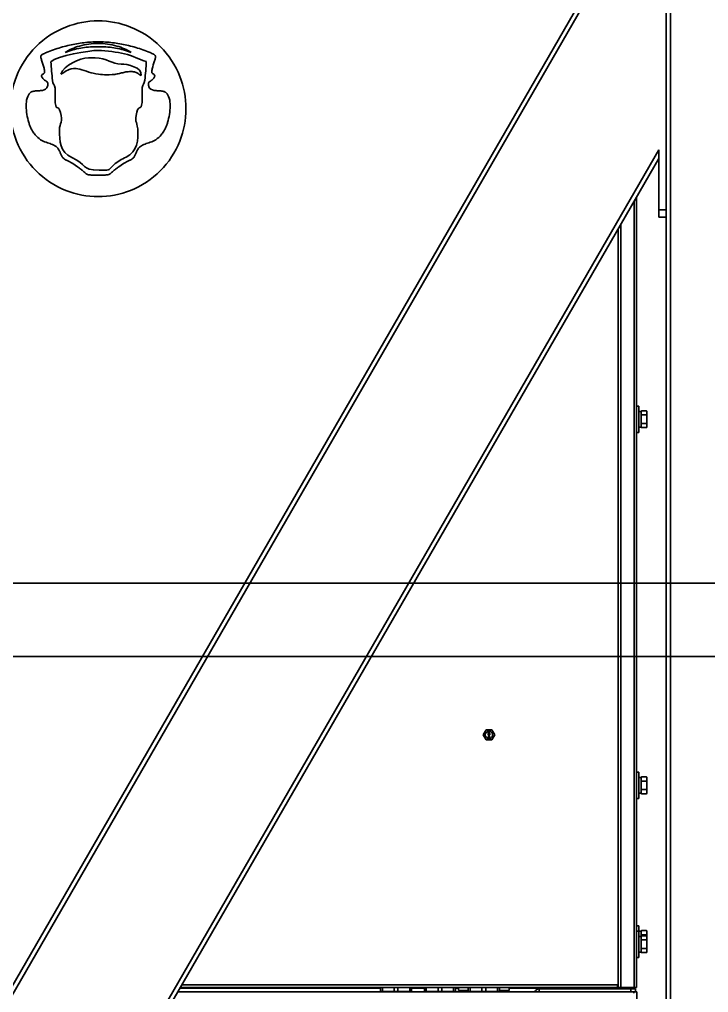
# Model space of a CAD drawing. Header units: millimetres. Extents: x 32496 to 166256, y 3504 to 23939.
# Drawn here: x 75620 to 76091, y 12402 to 13066 of the extents above; entities that cross this region are included whole.
import ezdxf

# ---------------------------------------------------------------- set-up
doc = ezdxf.new("R2010")
doc.units = ezdxf.units.MM
doc.layers.get('0').update_dxf_attribs({"lineweight": 35})

# ---------------------------------------------------------------- blocks, each defined once
blk = doc.blocks.new('DRGTJHYTHRTTR')
at = {"color": 7, "linetype": 'Continuous'}
for p, q in [((60496.04, -50285.69), (53249.04, -50285.69)), ((60496.04, -50335.69), (53249.04, -50335.69))]:
    blk.add_line(p, q, dxfattribs=at)
blk = doc.blocks.new('8-1250')
at = {"linetype": 'Continuous'}
for p, q in [((3018.87, -32152.29), (3018.87, -34671.29)), ((3015.87, -33760.26), (3015.87, -34040.26)), ((3010.87, -33800.26), (2510.87, -34666.29)), ((3010.87, -33806.26), (2514.34, -34666.29)), ((2625.77, -33931.61), (2621.37, -33931.61)), ((3010.87, -33994.26), (2622.88, -34666.29)), ((3010.87, -34040.26), (3010.87, -33994.26)), ((3010.87, -34000.26), (2626.34, -34666.29)), ((2995.57, -34026.76), (2995.57, -34175.66)), ((2994.17, -34566.29), (2994.17, -34029.19)), ((3015.87, -34035.26), (3010.87, -34035.26)), ((3015.87, -34040.26), (3010.87, -34040.26)), ((3015.87, -34040.26), (3015.87, -34671.29)), ((2984.87, -34045.3), (2984.87, -34566.29)), ((2983.17, -34566.29), (2983.17, -34048.24)), ((2995.57, -34169.29), (2997.17, -34169.29)), ((2997.17, -34187.29), (2997.17, -34169.29)), ((2997.17, -34172.94), (2998.77, -34172.94)), ((2998.77, -34172.82), (2999.07, -34172.52)), ((2998.77, -34183.76), (2998.77, -34172.82)), ((2999.07, -34172.52), (3002.47, -34172.52)), ((3002.77, -34172.82), (3002.47, -34172.52)), ((3002.77, -34183.76), (3002.77, -34172.82)), ((2995.57, -34175.66), (2995.57, -34180.92)), ((2999.07, -34175.4), (3002.47, -34175.4)), ((2995.57, -34180.92), (2995.57, -34425.66)), ((2997.17, -34183.64), (2998.77, -34183.64)), ((2998.77, -34183.76), (2999.07, -34184.06)), ((2999.07, -34181.18), (3002.47, -34181.18)), ((2999.07, -34184.06), (3002.47, -34184.06)), ((3002.77, -34183.76), (3002.47, -34184.06)), ((2995.57, -34187.29), (2997.17, -34187.29)), ((2890.83, -34393.79), (2892.85, -34390.29)), ((2896.89, -34390.29), (2892.85, -34390.29)), ((2894.22, -34391.59), (2895.52, -34391.59)), ((2894.22, -34391.75), (2894.22, -34391.59)), ((2895.25, -34391.75), (2894.22, -34391.75)), ((2895.25, -34391.75), (2894.22, -34392.13)), ((2894.22, -34392.35), (2894.22, -34392.13)), ((2894.22, -34392.35), (2895.25, -34392.73)), ((2894.22, -34392.73), (2895.25, -34392.73)), ((2894.22, -34392.89), (2894.22, -34392.73)), ((2895.52, -34392.89), (2894.22, -34392.89)), ((2894.36, -34392.24), (2895.52, -34391.83)), ((2895.52, -34392.65), (2894.36, -34392.24)), ((2895.52, -34391.59), (2895.52, -34391.83)), ((2895.52, -34392.65), (2895.52, -34392.89)), ((2896.89, -34390.29), (2898.91, -34393.79)), ((2892.85, -34397.29), (2890.83, -34393.79)), ((2892.85, -34397.29), (2896.89, -34397.29)), ((2894.25, -34393.4), (2894.22, -34393.54)), ((2894.22, -34393.67), (2894.22, -34393.54)), ((2894.22, -34393.67), (2894.25, -34393.81)), ((2894.22, -34395.06), (2895.3, -34395.06)), ((2894.22, -34395.22), (2894.22, -34395.06)), ((2895.52, -34395.22), (2894.22, -34395.22)), ((2894.22, -34395.43), (2894.36, -34395.43)), ((2894.22, -34396.41), (2894.22, -34395.43)), ((2894.36, -34396.41), (2894.22, -34396.41)), ((2894.33, -34393.27), (2894.25, -34393.4)), ((2894.25, -34393.81), (2894.33, -34393.95)), ((2894.44, -34393.19), (2894.33, -34393.27)), ((2894.33, -34393.95), (2894.44, -34394.03)), ((2894.36, -34393.51), (2894.39, -34393.43)), ((2894.36, -34393.51), (2894.36, -34393.7)), ((2894.39, -34393.78), (2894.36, -34393.7)), ((2895.05, -34396.19), (2894.36, -34395.43)), ((2894.36, -34395.65), (2894.97, -34396.33)), ((2894.36, -34395.65), (2894.36, -34396.41)), ((2894.39, -34393.43), (2894.44, -34393.35)), ((2894.44, -34393.86), (2894.39, -34393.78)), ((2894.58, -34393.13), (2894.44, -34393.19)), ((2894.44, -34393.35), (2894.53, -34393.3)), ((2894.53, -34393.92), (2894.44, -34393.86)), ((2894.44, -34394.03), (2894.58, -34394.08)), ((2894.53, -34393.3), (2894.61, -34393.27)), ((2894.61, -34393.95), (2894.53, -34393.92)), ((2894.78, -34393.11), (2894.58, -34393.13)), ((2894.72, -34394.08), (2894.58, -34394.08)), ((2894.69, -34393.27), (2894.61, -34393.27)), ((2894.61, -34393.95), (2894.69, -34393.95)), ((2894.64, -34394.46), (2894.83, -34394.46)), ((2894.64, -34394.51), (2894.64, -34394.46)), ((2894.83, -34394.51), (2894.64, -34394.51)), ((2894.69, -34393.27), (2894.78, -34393.3)), ((2894.78, -34393.92), (2894.69, -34393.95)), ((2894.72, -34394.3), (2894.69, -34394.32)), ((2894.69, -34394.32), (2894.83, -34394.46)), ((2894.83, -34394.51), (2894.69, -34394.65)), ((2894.69, -34394.65), (2894.72, -34394.68)), ((2894.72, -34394.08), (2894.86, -34394.03)), ((2894.89, -34394.46), (2894.72, -34394.3)), ((2894.72, -34394.68), (2894.89, -34394.51)), ((2894.78, -34393.11), (2894.97, -34393.11)), ((2894.78, -34393.3), (2894.83, -34393.35)), ((2894.83, -34393.86), (2894.78, -34393.92)), ((2894.83, -34393.35), (2894.89, -34393.43)), ((2894.89, -34393.78), (2894.83, -34393.86)), ((2894.86, -34394.03), (2894.94, -34393.95)), ((2894.89, -34393.43), (2894.91, -34393.51)), ((2894.91, -34393.7), (2894.89, -34393.78)), ((2895.05, -34394.3), (2894.89, -34394.46)), ((2894.89, -34394.51), (2895.05, -34394.68)), ((2894.97, -34393.24), (2894.91, -34393.24)), ((2895.02, -34393.4), (2894.91, -34393.24)), ((2894.91, -34393.7), (2894.91, -34393.51)), ((2894.94, -34393.95), (2895.02, -34393.81)), ((2894.94, -34394.46), (2895.08, -34394.32)), ((2894.94, -34394.46), (2895.14, -34394.46)), ((2895.14, -34394.51), (2894.94, -34394.51)), ((2895.08, -34394.65), (2894.94, -34394.51)), ((2895.16, -34393.13), (2894.97, -34393.11)), ((2894.97, -34393.24), (2895.14, -34393.27)), ((2894.97, -34396.33), (2895.05, -34396.38)), ((2895.05, -34393.54), (2895.02, -34393.4)), ((2895.02, -34393.81), (2895.05, -34393.67)), ((2895.05, -34393.54), (2895.05, -34393.67)), ((2895.08, -34394.32), (2895.05, -34394.3)), ((2895.05, -34394.68), (2895.08, -34394.65)), ((2895.16, -34396.25), (2895.05, -34396.19)), ((2895.05, -34396.38), (2895.16, -34396.41)), ((2895.11, -34394.89), (2895.33, -34394.89)), ((2895.11, -34394.89), (2895.3, -34395.06)), ((2895.14, -34393.27), (2895.22, -34393.3)), ((2895.14, -34394.46), (2895.14, -34394.51)), ((2895.3, -34393.19), (2895.16, -34393.13)), ((2895.16, -34396.25), (2895.22, -34396.25)), ((2895.22, -34396.41), (2895.16, -34396.41)), ((2895.22, -34393.3), (2895.3, -34393.35)), ((2895.3, -34393.84), (2895.22, -34393.89)), ((2895.22, -34394.03), (2895.22, -34393.89)), ((2895.22, -34394.03), (2895.3, -34394)), ((2895.33, -34395.49), (2895.22, -34395.46)), ((2895.22, -34395.6), (2895.22, -34395.46)), ((2895.22, -34395.6), (2895.3, -34395.65)), ((2895.3, -34396.19), (2895.22, -34396.25)), ((2895.22, -34396.41), (2895.33, -34396.38)), ((2895.41, -34393.27), (2895.3, -34393.19)), ((2895.3, -34393.35), (2895.36, -34393.43)), ((2895.36, -34393.76), (2895.3, -34393.84)), ((2895.3, -34394), (2895.41, -34393.92)), ((2895.3, -34395.65), (2895.36, -34395.73)), ((2895.36, -34396.11), (2895.3, -34396.19)), ((2895.52, -34395.06), (2895.33, -34394.89)), ((2895.44, -34395.6), (2895.33, -34395.49)), ((2895.33, -34396.38), (2895.44, -34396.27)), ((2895.36, -34393.43), (2895.38, -34393.51)), ((2895.38, -34393.67), (2895.36, -34393.76)), ((2895.36, -34395.73), (2895.38, -34395.87)), ((2895.38, -34395.98), (2895.36, -34396.11)), ((2895.38, -34393.67), (2895.38, -34393.51)), ((2895.38, -34395.98), (2895.38, -34395.87)), ((2895.49, -34393.4), (2895.41, -34393.27)), ((2895.41, -34393.92), (2895.49, -34393.78)), ((2895.49, -34395.71), (2895.44, -34395.6)), ((2895.44, -34396.27), (2895.49, -34396.17)), ((2895.52, -34393.54), (2895.49, -34393.4)), ((2895.49, -34393.78), (2895.52, -34393.65)), ((2895.52, -34395.9), (2895.49, -34395.71)), ((2895.49, -34396.17), (2895.52, -34396)), ((2895.52, -34393.54), (2895.52, -34393.65)), ((2895.52, -34395.06), (2895.52, -34395.22)), ((2895.52, -34395.9), (2895.52, -34396)), ((2898.91, -34393.79), (2896.89, -34397.29)), ((2995.57, -34419.29), (2997.17, -34419.29)), ((2997.17, -34437.29), (2997.17, -34419.29)), ((2995.57, -34425.66), (2995.57, -34430.92)), ((2997.17, -34422.94), (2998.77, -34422.94)), ((2998.77, -34422.82), (2999.07, -34422.52)), ((2998.77, -34433.76), (2998.77, -34422.82)), ((2999.07, -34422.52), (3002.47, -34422.52)), ((2999.07, -34425.4), (3002.47, -34425.4)), ((3002.77, -34422.82), (3002.47, -34422.52)), ((3002.77, -34433.76), (3002.77, -34422.82)), ((2995.57, -34430.92), (2995.57, -34566.29)), ((2999.07, -34431.18), (3002.47, -34431.18)), ((2995.57, -34437.29), (2997.17, -34437.29)), ((2997.17, -34433.64), (2998.77, -34433.64)), ((2998.77, -34433.76), (2999.07, -34434.06)), ((2999.07, -34434.06), (3002.47, -34434.06)), ((3002.77, -34433.76), (3002.47, -34434.06)), ((2995.57, -34524.29), (2997.17, -34524.29)), ((2997.17, -34527.79), (2997.17, -34524.29)), ((2995.57, -34527.79), (2997.17, -34527.79)), ((2997.17, -34545.79), (2997.17, -34527.79)), ((2997.17, -34527.94), (2998.77, -34527.94)), ((2997.17, -34531.44), (2998.77, -34531.44)), ((2998.77, -34527.82), (2999.04, -34527.54)), ((2998.77, -34531.32), (2998.77, -34527.82)), ((2998.77, -34531.32), (2999.07, -34531.02)), ((2998.77, -34542.26), (2998.77, -34531.32)), ((2999.07, -34527.52), (3002.47, -34527.52)), ((2999.07, -34530.45), (3002.47, -34530.45)), ((2999.07, -34531.02), (3002.47, -34531.02)), ((3002.77, -34531.32), (3002.47, -34531.02)), ((3002.77, -34527.82), (3002.5, -34527.54)), ((3002.77, -34531.32), (3002.77, -34527.82)), ((3002.77, -34542.26), (3002.77, -34531.32)), ((2999.07, -34533.9), (3002.47, -34533.9)), ((2995.57, -34545.79), (2997.17, -34545.79)), ((2997.17, -34542.14), (2998.77, -34542.14)), ((2998.77, -34542.26), (2999.07, -34542.56)), ((2999.07, -34539.68), (3002.47, -34539.68)), ((2999.07, -34542.56), (3002.47, -34542.56)), ((3002.77, -34542.26), (3002.47, -34542.56)), ((2685.06, -34564.59), (2982.67, -34564.59)), ((2982.67, -34566.29), (2982.67, -34564.59)), ((2682.35, -34569.29), (2995.87, -34569.29)), ((2820.71, -34566.79), (2683.79, -34566.79)), ((2684.08, -34566.29), (2984.87, -34566.29)), ((2820.71, -34569.06), (2820.71, -34566.29)), ((2820.71, -34569.06), (2842.04, -34569.06)), ((2822.02, -34569.06), (2822.02, -34566.29)), ((2830.05, -34569.06), (2830.05, -34566.29)), ((2832.69, -34569.06), (2832.69, -34566.29)), ((2840.72, -34569.06), (2840.72, -34566.29)), ((2842.04, -34569.06), (2842.04, -34566.29)), ((2850.71, -34566.79), (2842.04, -34566.79)), ((2850.71, -34569.06), (2850.71, -34566.29)), ((2850.71, -34569.06), (2872.04, -34569.06)), ((2852.02, -34569.06), (2852.02, -34566.29)), ((2860.05, -34569.06), (2860.05, -34566.29)), ((2862.69, -34569.06), (2862.69, -34566.29)), ((2870.72, -34569.06), (2870.72, -34566.29)), ((2872.04, -34569.06), (2872.04, -34566.29)), ((2874.12, -34566.79), (2872.04, -34566.79)), ((2874.12, -34568.29), (2874.12, -34566.29)), ((2874.12, -34568.29), (2880.71, -34568.29)), ((2880.71, -34569.06), (2880.71, -34566.29)), ((2880.71, -34569.06), (2902.04, -34569.06)), ((2882.02, -34569.06), (2882.02, -34566.29)), ((2890.05, -34569.06), (2890.05, -34566.29)), ((2892.69, -34569.06), (2892.69, -34566.29)), ((2900.72, -34569.06), (2900.72, -34566.29)), ((2902.04, -34569.06), (2902.04, -34566.29)), ((2902.04, -34568.29), (2908.62, -34568.29)), ((2908.62, -34568.29), (2908.62, -34566.29)), ((2945.87, -34566.79), (2908.62, -34566.79)), ((2994.87, -34567.29), (2929.07, -34567.29)), ((2929.07, -34569.29), (2929.07, -34567.29)), ((2945.47, -34567.29), (2945.47, -34566.79)), ((2945.87, -34566.79), (2945.87, -34566.29)), ((2946.97, -34567.29), (2946.97, -34566.29)), ((2948.37, -34567.29), (2948.37, -34566.29)), ((2950.87, -34567.29), (2950.87, -34566.29)), ((2965.87, -34567.29), (2965.87, -34566.29)), ((2968.37, -34567.29), (2968.37, -34566.29)), ((2975.37, -34566.29), (2975.37, -34567.29)), ((2984.87, -34566.29), (2995.57, -34566.29)), ((2991.87, -34569.29), (2991.87, -34567.29)), ((2993.87, -34570.29), (2993.87, -34569.29)), ((2994.87, -34567.29), (2994.87, -34569.29)), ((2995.87, -34664.29), (2995.87, -34569.29))]:
    blk.add_line(p, q, dxfattribs=at)
blk.add_circle((2894.87, -34393.79), 2.5, dxfattribs=at)
for centre, radius, start, end in [((3000.01, -34175.09), 3.56, 39.13645, 39.50132), ((3001.53, -34181.49), 3.56, 219.13644, 219.50078), ((3000.01, -34425.09), 3.56, 39.13645, 39.50132), ((3001.53, -34431.49), 3.56, 219.13644, 219.50078), ((3001.59, -34530.11), 3.61, 140.86438, 141.29004), ((3002.91, -34531.29), 5.38, 135.4351, 135.87611), ((2998.63, -34531.3), 5.39, 44.1239, 44.56491), ((2999.96, -34530.11), 3.61, 38.70995, 39.13363), ((3000.01, -34533.59), 3.56, 39.13645, 39.50132), ((3001.53, -34539.99), 3.56, 219.13644, 219.50078), ((2929.07, -34570.49), 3.2, 90, 157.85234), ((2975.37, -34564.29), 3, 270, 317.70579)]:
    blk.add_arc(centre, radius, start, end, dxfattribs=at)
for points, knots in [([(2687.87, -33966.29), (2687.87, -33958.75), (2684.88, -33943.04), (2671.5, -33922.67), (2651.12, -33909.28), (2627.87, -33904.85), (2604.63, -33909.28), (2584.25, -33922.67), (2570.87, -33943.04), (2567.87, -33958.75), (2567.87, -33966.29)], [0, 0, 0, 0, 0.119993, 0.250002, 0.380017, 0.500018, 0.62001, 0.750015, 0.880025, 1, 1, 1, 1]), ([(2593.32, -33950.88), (2593.4, -33950.6), (2593.51, -33950.08), (2593.57, -33949.19), (2593.32, -33948.29), (2592.56, -33947.57), (2591.63, -33947), (2590.9, -33946.47), (2590.38, -33945.96), (2589.95, -33945.5), (2589.52, -33944.93), (2589.24, -33944.3), (2589.2, -33943.59), (2589.66, -33942.9), (2590.34, -33942.45), (2590.95, -33942.04), (2591.2, -33941.73), (2591.32, -33941.37), (2591.31, -33940.65), (2591.15, -33939.71), (2590.57, -33937.28), (2589.61, -33934.5), (2588.93, -33932.19), (2588.75, -33931.5), (2588.68, -33931.11), (2588.64, -33930.64), (2588.81, -33929.95), (2589.41, -33929.27), (2590.11, -33928.95), (2591.67, -33928.27), (2594.43, -33927.13), (2600.12, -33925.01), (2608.22, -33922.69), (2617.96, -33921), (2627.99, -33920.41), (2637.73, -33921), (2647.58, -33922.7), (2655.65, -33925.02), (2661.34, -33927.14), (2664.11, -33928.29), (2665.54, -33928.9), (2665.99, -33929.11), (2666.09, -33929.17)], [0, 0, 0, 0, 0.008176, 0.014545, 0.024461, 0.033499, 0.043328, 0.054414, 0.058301, 0.063442, 0.071678, 0.077739, 0.082444, 0.090881, 0.099747, 0.106924, 0.108489, 0.110844, 0.117602, 0.127274, 0.138992, 0.189377, 0.200767, 0.208767, 0.209905, 0.212248, 0.222212, 0.2296, 0.237387, 0.250309, 0.275962, 0.326542, 0.425367, 0.521789, 0.61585, 0.711877, 0.807904, 0.906838, 0.957474, 0.983151, 0.996088, 1, 1, 1, 1]), ([(2627.87, -33921.81), (2623.46, -33921.59), (2615.78, -33922.75), (2608.13, -33925.94), (2605.25, -33927.97)], [0, 0, 0, 0, 0.546946, 1, 1, 1, 1]), ([(2605.25, -33927.97), (2608.95, -33926.57), (2613.8, -33924.91), (2622.71, -33923.89), (2627.87, -33923.98)], [0, 0, 0, 0, 0.592388, 1, 1, 1, 1]), ([(2650.5, -33927.97), (2647.62, -33925.94), (2639.96, -33922.75), (2632.28, -33921.59), (2627.87, -33921.81)], [0, 0, 0, 0, 0.453054, 1, 1, 1, 1]), ([(2627.87, -33923.98), (2633.04, -33923.89), (2641.94, -33924.91), (2646.79, -33926.57), (2650.5, -33927.97)], [0, 0, 0, 0, 0.407612, 1, 1, 1, 1]), ([(2666.09, -33929.17), (2666.19, -33929.22), (2666.47, -33929.4), (2666.96, -33929.99), (2667.12, -33930.67), (2667.07, -33931.19), (2666.95, -33931.69), (2666.73, -33932.52), (2666.02, -33934.83), (2665.05, -33937.69), (2664.54, -33940.02), (2664.43, -33940.88), (2664.45, -33941.54), (2664.62, -33941.83), (2664.88, -33942.11), (2665.49, -33942.5), (2666.18, -33942.98), (2666.58, -33943.7), (2666.47, -33944.43), (2666.14, -33945.07), (2665.68, -33945.65), (2665.25, -33946.09), (2664.74, -33946.57), (2664.04, -33947.05), (2663.13, -33947.62), (2662.4, -33948.35), (2662.18, -33949.27), (2662.24, -33950.01), (2662.34, -33950.55), (2662.87, -33952.68), (2665.24, -33953.81), (2668.75, -33954.03), (2671.26, -33954.13), (2673.02, -33954.5), (2673.88, -33955.05), (2674.36, -33955.42), (2675.21, -33956.3), (2676.58, -33958.72), (2677.25, -33963.18), (2676.91, -33968.69), (2675.99, -33973.37), (2674.99, -33976.72), (2674.29, -33978.6), (2673.53, -33980.16), (2672.55, -33981.94), (2670.66, -33984.69), (2667.57, -33987.49), (2664.21, -33988.96), (2661.67, -33989.77), (2659.31, -33990.54), (2657.16, -33991.55), (2655.56, -33993.12), (2654.5, -33994.55), (2653.74, -33996.21), (2653.01, -33998.29), (2651.81, -34000.18), (2650.28, -34001.11), (2649.15, -34001.59), (2648.47, -34001.91), (2647.27, -34002.52), (2644.88, -34003.91), (2642.23, -34005.7), (2639.78, -34007.51), (2638.28, -34008.69), (2637.18, -34009.65), (2636.38, -34010.37), (2635.49, -34011.1), (2634.58, -34011.44), (2633.28, -34011.54), (2631.12, -34011.59), (2629.27, -34011.57), (2627.87, -34011.61)], [0, 0, 0, 0, 0.003159, 0.009198, 0.017233, 0.01912, 0.021303, 0.029371, 0.039053, 0.078716, 0.087738, 0.094978, 0.099775, 0.10118, 0.102517, 0.10854, 0.115694, 0.12259, 0.126564, 0.13177, 0.138841, 0.143157, 0.145535, 0.15439, 0.162259, 0.169554, 0.177683, 0.182965, 0.186072, 0.190026, 0.231557, 0.253449, 0.274903, 0.293192, 0.295546, 0.299659, 0.307981, 0.325471, 0.366759, 0.41454, 0.462185, 0.483733, 0.502252, 0.512197, 0.527093, 0.553291, 0.595676, 0.630919, 0.646866, 0.662137, 0.69295, 0.706423, 0.717277, 0.736618, 0.753662, 0.77096, 0.792351, 0.797139, 0.801593, 0.810871, 0.830494, 0.870423, 0.890314, 0.906171, 0.917886, 0.926506, 0.933079, 0.945779, 0.953837, 0.965016, 1, 1, 1, 1]), ([(2657.19, -33943.55), (2656.84, -33943.49), (2656.27, -33943.1), (2655.25, -33942.13), (2653.76, -33941.36), (2651.93, -33940.98), (2650.18, -33940.87), (2648.39, -33940.96), (2646.36, -33941.25), (2643.91, -33941.83), (2640.9, -33942.59), (2638.63, -33942.91), (2637.39, -33942.97)], [0, 0, 0, 0, 0.136538, 0.273076, 0.409613, 0.477882, 0.546151, 0.602882, 0.659613, 0.773076, 0.886538, 1, 1, 1, 1]), ([(2627.87, -34011.61), (2626.47, -34011.57), (2624.62, -34011.58), (2622.47, -34011.54), (2621.16, -34011.44), (2620.25, -34011.1), (2619.37, -34010.37), (2618.57, -34009.65), (2617.47, -34008.69), (2615.97, -34007.51), (2613.52, -34005.7), (2610.87, -34003.91), (2608.48, -34002.52), (2607.28, -34001.91), (2606.6, -34001.59), (2605.47, -34001.11), (2603.94, -34000.18), (2602.74, -33998.3), (2602.01, -33996.22), (2601.25, -33994.55), (2600.19, -33993.12), (2598.6, -33991.55), (2596.44, -33990.54), (2594.09, -33989.77), (2591.55, -33988.96), (2588.18, -33987.49), (2585.09, -33984.7), (2583.21, -33981.95), (2582.22, -33980.16), (2581.46, -33978.6), (2580.76, -33976.72), (2579.76, -33973.37), (2578.84, -33968.69), (2578.5, -33963.17), (2579.17, -33958.7), (2580.54, -33956.28), (2581.41, -33955.4), (2581.89, -33955.03), (2582.76, -33954.49), (2584.55, -33954.12), (2587.04, -33954.02), (2590.67, -33953.78), (2592.82, -33952.7), (2593.32, -33950.88)], [0, 0, 0, 0, 0.04303, 0.056782, 0.066696, 0.082315, 0.0904, 0.100996, 0.115402, 0.1349, 0.159393, 0.208526, 0.232675, 0.244095, 0.249579, 0.255459, 0.281839, 0.303165, 0.324171, 0.348006, 0.361374, 0.377952, 0.415929, 0.434762, 0.45443, 0.497892, 0.550156, 0.582457, 0.600823, 0.613142, 0.63598, 0.662561, 0.721332, 0.780271, 0.831196, 0.852931, 0.863275, 0.868388, 0.871153, 0.893969, 0.92083, 0.947692, 1, 1, 1, 1]), ([(2567.87, -33966.29), (2567.87, -33973.82), (2570.87, -33989.53), (2584.25, -34009.91), (2604.63, -34023.29), (2627.87, -34027.73), (2651.12, -34023.29), (2671.49, -34009.91), (2684.88, -33989.53), (2687.87, -33973.83), (2687.87, -33966.29)], [0, 0, 0, 0, 0.120009, 0.25001, 0.380017, 0.500009, 0.619996, 0.749999, 0.880007, 1, 1, 1, 1]), ([(2998.77, -34172.85), (2998.8, -34172.82), (2998.89, -34172.7), (2998.99, -34172.59), (2999.07, -34172.52)], [0, 0, 0, 0, 0.244558, 1, 1, 1, 1]), ([(3002.76, -34172.83), (3002.74, -34172.8), (3002.64, -34172.69), (3002.55, -34172.59), (3002.47, -34172.52)], [0, 0, 0, 0, 0.244878, 1, 1, 1, 1]), ([(2999.07, -34175.4), (2999.05, -34175.38), (2998.94, -34175.27), (2998.84, -34175.16), (2998.77, -34175.07)], [0, 0, 0, 0, 0.255352, 1, 1, 1, 1]), ([(3002.47, -34175.4), (3002.5, -34175.38), (3002.6, -34175.27), (3002.7, -34175.16), (3002.77, -34175.07)], [0, 0, 0, 0, 0.255353, 1, 1, 1, 1]), ([(2998.77, -34181.51), (2998.8, -34181.48), (2998.89, -34181.36), (2998.99, -34181.26), (2999.07, -34181.18)], [0, 0, 0, 0, 0.244558, 1, 1, 1, 1]), ([(2999.07, -34184.06), (2999.05, -34184.04), (2998.95, -34183.94), (2998.85, -34183.83), (2998.79, -34183.75)], [0, 0, 0, 0, 0.255041, 1, 1, 1, 1]), ([(3002.77, -34181.51), (3002.75, -34181.48), (3002.65, -34181.36), (3002.55, -34181.26), (3002.47, -34181.18)], [0, 0, 0, 0, 0.244558, 1, 1, 1, 1]), ([(3002.47, -34184.06), (3002.5, -34184.04), (3002.6, -34183.93), (3002.7, -34183.82), (3002.77, -34183.73)], [0, 0, 0, 0, 0.255353, 1, 1, 1, 1]), ([(2998.77, -34422.85), (2998.8, -34422.82), (2998.89, -34422.7), (2998.99, -34422.59), (2999.07, -34422.52)], [0, 0, 0, 0, 0.244558, 1, 1, 1, 1]), ([(2999.07, -34425.4), (2999.05, -34425.38), (2998.94, -34425.27), (2998.84, -34425.16), (2998.77, -34425.07)], [0, 0, 0, 0, 0.255352, 1, 1, 1, 1]), ([(3002.76, -34422.83), (3002.74, -34422.8), (3002.64, -34422.69), (3002.55, -34422.59), (3002.47, -34422.52)], [0, 0, 0, 0, 0.244878, 1, 1, 1, 1]), ([(3002.47, -34425.4), (3002.5, -34425.38), (3002.6, -34425.27), (3002.7, -34425.16), (3002.77, -34425.07)], [0, 0, 0, 0, 0.255353, 1, 1, 1, 1]), ([(2998.77, -34431.51), (2998.8, -34431.48), (2998.89, -34431.36), (2998.99, -34431.26), (2999.07, -34431.18)], [0, 0, 0, 0, 0.244558, 1, 1, 1, 1]), ([(3002.77, -34431.51), (3002.75, -34431.48), (3002.65, -34431.36), (3002.55, -34431.26), (3002.47, -34431.18)], [0, 0, 0, 0, 0.244558, 1, 1, 1, 1]), ([(2999.07, -34434.06), (2999.05, -34434.04), (2998.95, -34433.94), (2998.85, -34433.83), (2998.79, -34433.75)], [0, 0, 0, 0, 0.255041, 1, 1, 1, 1]), ([(3002.47, -34434.06), (3002.5, -34434.04), (3002.6, -34433.93), (3002.7, -34433.82), (3002.77, -34433.73)], [0, 0, 0, 0, 0.255353, 1, 1, 1, 1]), ([(2999.07, -34530.45), (2999.05, -34530.42), (2998.94, -34530.31), (2998.84, -34530.2), (2998.77, -34530.11)], [0, 0, 0, 0, 0.255211, 1, 1, 1, 1]), ([(2998.77, -34531.35), (2998.8, -34531.32), (2998.89, -34531.2), (2998.99, -34531.09), (2999.07, -34531.02)], [0, 0, 0, 0, 0.244558, 1, 1, 1, 1]), ([(2998.79, -34527.83), (2998.81, -34527.81), (2998.89, -34527.71), (2998.98, -34527.61), (2999.04, -34527.55)], [0, 0, 0, 0, 0.245498, 1, 1, 1, 1]), ([(3002.47, -34530.45), (3002.5, -34530.42), (3002.6, -34530.31), (3002.7, -34530.2), (3002.77, -34530.11)], [0, 0, 0, 0, 0.255211, 1, 1, 1, 1]), ([(3002.76, -34531.33), (3002.74, -34531.3), (3002.64, -34531.19), (3002.55, -34531.09), (3002.47, -34531.02)], [0, 0, 0, 0, 0.244878, 1, 1, 1, 1]), ([(3002.76, -34527.83), (3002.74, -34527.81), (3002.65, -34527.71), (3002.57, -34527.61), (3002.5, -34527.55)], [0, 0, 0, 0, 0.245496, 1, 1, 1, 1]), ([(2999.07, -34533.9), (2999.05, -34533.88), (2998.94, -34533.77), (2998.84, -34533.66), (2998.77, -34533.57)], [0, 0, 0, 0, 0.255352, 1, 1, 1, 1]), ([(3002.47, -34533.9), (3002.5, -34533.88), (3002.6, -34533.77), (3002.7, -34533.66), (3002.77, -34533.57)], [0, 0, 0, 0, 0.255353, 1, 1, 1, 1]), ([(2998.77, -34540.01), (2998.8, -34539.98), (2998.89, -34539.86), (2998.99, -34539.76), (2999.07, -34539.68)], [0, 0, 0, 0, 0.244558, 1, 1, 1, 1]), ([(2999.07, -34542.56), (2999.05, -34542.54), (2998.95, -34542.44), (2998.85, -34542.33), (2998.79, -34542.25)], [0, 0, 0, 0, 0.255041, 1, 1, 1, 1]), ([(3002.77, -34540.01), (3002.75, -34539.98), (3002.65, -34539.86), (3002.55, -34539.76), (3002.47, -34539.68)], [0, 0, 0, 0, 0.244558, 1, 1, 1, 1]), ([(3002.47, -34542.56), (3002.5, -34542.54), (3002.6, -34542.43), (3002.7, -34542.32), (3002.77, -34542.23)], [0, 0, 0, 0, 0.255353, 1, 1, 1, 1]), ([(2824.17, -34569.16), (2824.17, -34569.16), (2824.16, -34569.16), (2824.17, -34569.15), (2824.17, -34569.15)], [0, 0, 0, 0, 0.500735, 1, 1, 1, 1]), ([(2854.17, -34569.16), (2854.17, -34569.16), (2854.16, -34569.16), (2854.17, -34569.15), (2854.17, -34569.15)], [0, 0, 0, 0, 0.500735, 1, 1, 1, 1]), ([(2884.17, -34569.16), (2884.17, -34569.16), (2884.16, -34569.16), (2884.17, -34569.15), (2884.17, -34569.15)], [0, 0, 0, 0, 0.500735, 1, 1, 1, 1])]:
    blk.add_open_spline(points, degree=3, knots=knots, dxfattribs=at)
for points in [[(2627.85, -33926.45), (2621.7, -33926.45), (2599.78, -33930.11), (2595.56, -33934.15)], [(2645.92, -33928.77), (2640.5, -33927.71), (2634.03, -33926.45), (2627.85, -33926.45)], [(2595.56, -33934.15), (2595.85, -33938.48), (2596.33, -33942.68), (2596.59, -33947.08)], [(2602.26, -33942.71), (2604.46, -33936.58), (2615.11, -33931.61), (2621.37, -33931.61)], [(2625.77, -33931.61), (2633.74, -33931.61), (2637.38, -33935.78), (2643.59, -33935.74)], [(2660.64, -33933.94), (2656.43, -33933.02), (2651.42, -33929.84), (2645.92, -33928.77)], [(2659.73, -33946.7), (2660.11, -33942.48), (2660.72, -33938.15), (2660.64, -33933.94)], [(2612.85, -33938.83), (2607.06, -33938.88), (2606.85, -33940.44), (2602.26, -33942.71)], [(2624.4, -33942), (2620.86, -33941.33), (2615.56, -33938.81), (2612.85, -33938.83)], [(2643.59, -33935.74), (2647.54, -33935.72), (2658.38, -33938.08), (2657.19, -33943.55)], [(2596.59, -33947.08), (2596.75, -33949.69), (2598.28, -33949.8), (2598.46, -33952.17)], [(2637.39, -33942.97), (2631.46, -33943.27), (2630.13, -33943.1), (2624.4, -33942)], [(2658, -33951.68), (2658.23, -33949.84), (2659.5, -33949.25), (2659.73, -33946.7)], [(2598.46, -33952.17), (2598.6, -33954.01), (2598.37, -33956.87), (2598.41, -33958.93)], [(2658.04, -33958.69), (2658.06, -33956.83), (2657.81, -33953.24), (2658, -33951.68)], [(2598.41, -33958.93), (2598.63, -33969.73), (2600.43, -33962.44), (2602.21, -33968.82)], [(2654.22, -33968.55), (2655.55, -33963), (2657.94, -33969.25), (2658.04, -33958.69)], [(2602.21, -33968.82), (2604.02, -33975.26), (2601.4, -33975.96), (2601.44, -33980.6)], [(2654.87, -33979.94), (2654.31, -33974.35), (2652.56, -33975.51), (2654.22, -33968.55)], [(2601.44, -33980.6), (2601.52, -33988.73), (2601.47, -33995.69), (2609.94, -33999.54)], [(2647.03, -33999.3), (2654.42, -33995.67), (2655.63, -33987.41), (2654.87, -33979.94)], [(2609.94, -33999.54), (2620.54, -34004.36), (2615.92, -34008.15), (2628.61, -34008.23)], [(2638.59, -34004.54), (2641.06, -34002.23), (2644.03, -34000.78), (2647.03, -33999.3)], [(2628.61, -34008.23), (2636.02, -34008.27), (2633.85, -34008.99), (2638.59, -34004.54)], [(2998.77, -34176.06), (2998.86, -34175.84), (2998.96, -34175.62), (2999.07, -34175.4)], [(3002.77, -34176.06), (3002.68, -34175.84), (3002.58, -34175.62), (3002.47, -34175.4)], [(2999.07, -34181.18), (2998.96, -34180.96), (2998.86, -34180.74), (2998.77, -34180.52)], [(3002.47, -34181.18), (3002.58, -34180.96), (3002.68, -34180.74), (3002.77, -34180.52)], [(2998.77, -34426.06), (2998.86, -34425.84), (2998.96, -34425.62), (2999.07, -34425.4)], [(3002.77, -34426.06), (3002.68, -34425.84), (3002.58, -34425.62), (3002.47, -34425.4)], [(2999.07, -34431.18), (2998.96, -34430.96), (2998.86, -34430.74), (2998.77, -34430.52)], [(3002.47, -34431.18), (3002.58, -34430.96), (3002.68, -34430.74), (3002.77, -34430.52)], [(2998.77, -34531.11), (2998.86, -34530.88), (2998.96, -34530.66), (2999.07, -34530.45)], [(3002.77, -34531.11), (3002.68, -34530.88), (3002.58, -34530.66), (3002.47, -34530.45)], [(2998.77, -34534.56), (2998.86, -34534.34), (2998.96, -34534.12), (2999.07, -34533.9)], [(2999.07, -34539.68), (2998.96, -34539.46), (2998.86, -34539.24), (2998.77, -34539.02)], [(3002.77, -34534.56), (3002.68, -34534.34), (3002.58, -34534.12), (3002.47, -34533.9)], [(3002.47, -34539.68), (3002.58, -34539.46), (3002.68, -34539.24), (3002.77, -34539.02)]]:
    blk.add_open_spline(points, degree=3, dxfattribs=at)

msp = doc.modelspace()

# ---------------------------------------------------------------- block references
at = {"color": 6}
msp.add_blockref('8-1250', (73046.131, 46971.457), dxfattribs=at)
msp.add_blockref('DRGTJHYTHRTTR', (17920.951, 62966.819))

doc.saveas('drawing.dxf')
